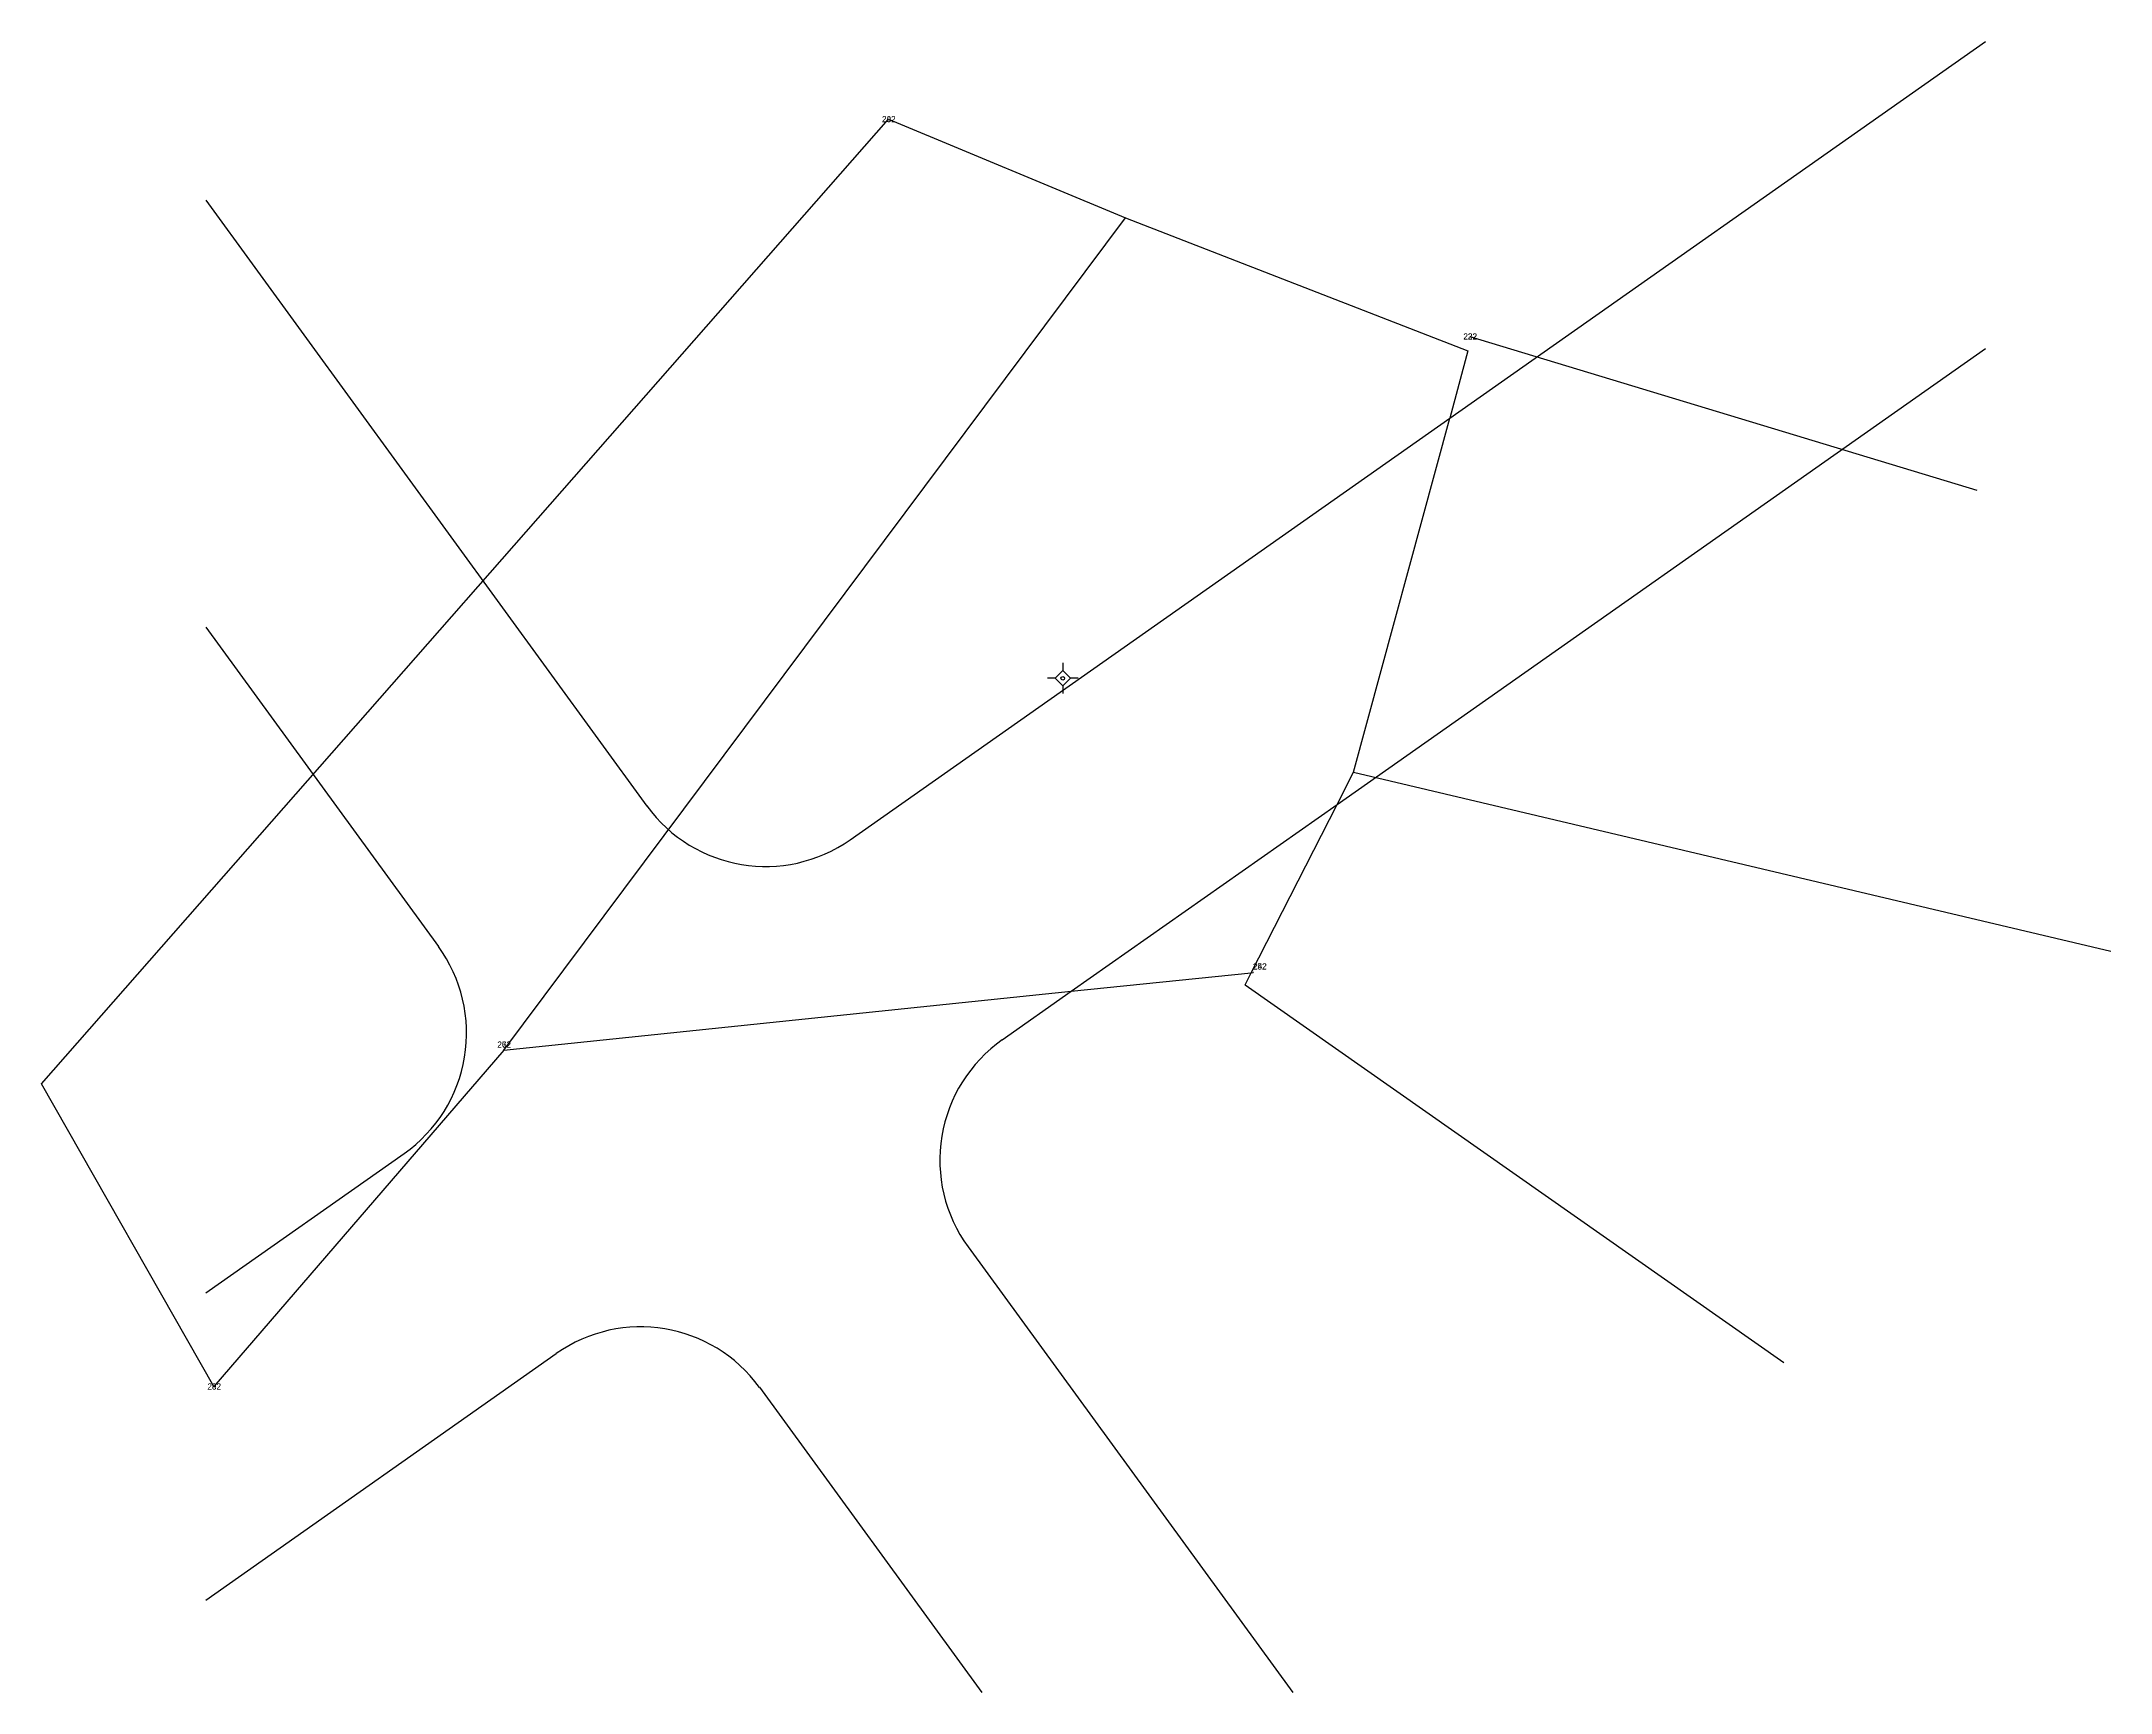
# Model space of a CAD drawing. Extents: x 549195 to 549363, y 1841613 to 1841748.
import ezdxf

# ---------------------------------------------------------------- set-up
doc = ezdxf.new("R2010")
doc.units = 0
for name, color, linetype in [('Level 1', 7, 'Continuous'), ('Level 10', 7, 'Continuous'), ('Level 11', 7, 'Continuous'), ('Level 12', 7, 'Continuous'), ('Level 22', 7, 'Continuous'), ('Level 30', 7, 'Continuous'), ('Level 50', 7, 'Continuous')]:
    doc.layers.add(name, color=color, linetype=linetype)

msp = doc.modelspace()

# ---------------------------------------------------------------- linework, layer by layer
at = {"layer": 'Level 10'}
for p, q in [((549293.28, 1841672.16), (549300.29, 1841685.9)), ((549278.6, 1841670.65), (549293.28, 1841672.16)), ((549292.78, 1841671.18), (549293.28, 1841672.16)), ((549293.28, 1841672.16), (549293.44, 1841672.18)), ((549232.3, 1841665.86), (549278.6, 1841670.65)), ((549232.3, 1841665.86), (549232.3, 1841665.86))]:
    msp.add_line(p, q, dxfattribs=at)
for points in [[(549232.3, 1841665.86), (549283.02, 1841733.76), (549310.97, 1841722.9), (549309.48, 1841717.42)], [(549300.29, 1841685.9), (549301.64, 1841688.54), (549309.48, 1841717.42)]]:
    msp.add_lwpolyline(points, dxfattribs=at)
at = {"layer": 'Level 11'}
for p, q in [((549277.9, 1841696.82), (549277.28, 1841696.19)), ((549277.9, 1841697.44), (549277.9, 1841696.82)), ((549278.53, 1841696.19), (549277.9, 1841696.82)), ((549277.28, 1841696.19), (549276.65, 1841696.19)), ((549277.28, 1841696.19), (549277.9, 1841695.57)), ((549277.9, 1841695.57), (549278.53, 1841696.19)), ((549277.9, 1841695.57), (549277.9, 1841694.94)), ((549279.15, 1841696.19), (549278.53, 1841696.19))]:
    msp.add_line(p, q, dxfattribs=at)
msp.add_circle((549277.9, 1841696.19), 0.15, dxfattribs=at)
at = {"layer": 'Level 22'}
for p, q in [((549311.12, 1841724.09), (549352.51, 1841711.53)), ((549301.64, 1841688.54), (549363.42, 1841673.92)), ((549293.46, 1841672.19), (549293.44, 1841672.18)), ((549292.78, 1841671.18), (549336.75, 1841640.36)), ((549232.3, 1841665.86), (549208.63, 1841638.41))]:
    msp.add_line(p, q, dxfattribs=at)
msp.add_lwpolyline([(549208.63, 1841638.41), (549194.55, 1841663.11), (549263.68, 1841741.82), (549283.02, 1841733.76)], dxfattribs=at)
at = {"layer": 'Level 30'}
for p, q in [((549309.48, 1841717.42), (549353.2, 1841748.16)), ((549207.97, 1841735.19), (549243.96, 1841685.77)), ((549300.29, 1841685.9), (549353.2, 1841723.1)), ((549260.56, 1841683.02), (549309.48, 1841717.42)), ((549278.6, 1841670.65), (549300.29, 1841685.9)), ((549272.97, 1841666.69), (549278.6, 1841670.65)), ((549270.17, 1841649.8), (549296.67, 1841613.43)), ((549207.97, 1841620.98), (549236.56, 1841641.09)), ((549253.16, 1841638.34), (549271.31, 1841613.43))]:
    msp.add_line(p, q, dxfattribs=at)
for centre, start, end in [((549253.66, 1841692.84), 216.0749, 305.1111), ((549279.87, 1841656.87), 125.1111, 216.0749), ((549243.46, 1841631.27), 36.0749, 125.1111)]:
    msp.add_arc(centre, 12, start, end, dxfattribs=at)
at = {"layer": 'Level 50'}
for p, q in [((549207.97, 1841700.37), (549226.95, 1841674.31)), ((549207.97, 1841646.04), (549224.16, 1841657.43))]:
    msp.add_line(p, q, dxfattribs=at)
msp.add_arc((549217.25, 1841667.24), 12, 305.1111, 36.0749, dxfattribs=at)

# ---------------------------------------------------------------- texts
at = {"layer": 'Level 1'}
for p in [(549292.75, 1841671.13), (549232.27, 1841665.81)]:
    msp.add_text('D', height=0.1, dxfattribs=at).set_placement(p)
at = {"layer": 'Level 12'}
for s, p in [('212', (549263.15, 1841741.57)), ('212', (549263.15, 1841741.57)), ('202', (549263.15, 1841741.56)), ('202', (549263.15, 1841741.56)), ('232', (549310.59, 1841723.84)), ('232', (549310.59, 1841723.84)), ('222', (549310.6, 1841723.83)), ('222', (549310.6, 1841723.83)), ('252', (549293.42, 1841672.43)), ('252', (549293.42, 1841672.43)), ('242', (549293.44, 1841672.44)), ('242', (549293.44, 1841672.44)), ('262', (549231.76, 1841666.06)), ('262', (549231.76, 1841666.06)), ('272', (549231.76, 1841666.05)), ('272', (549231.76, 1841666.05)), ('282', (549208.1, 1841638.16)), ('292', (549208.1, 1841638.16)), ('282', (549208.1, 1841638.16)), ('292', (549208.1, 1841638.16))]:
    msp.add_text(s, height=0.5, dxfattribs=at).set_placement(p)

doc.saveas('drawing.dxf')
